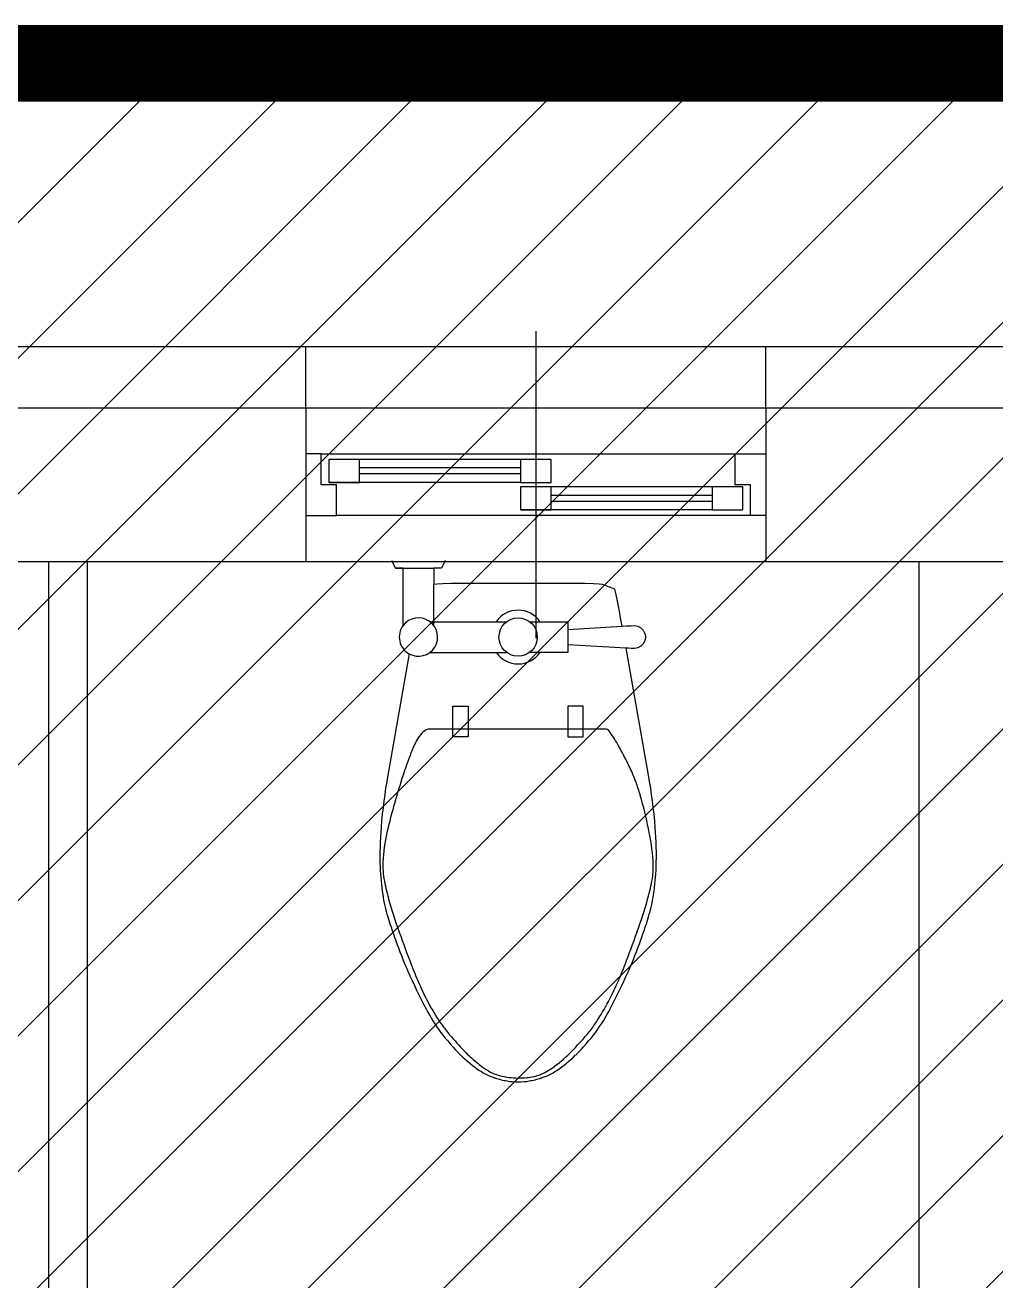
# Model space of a CAD drawing. Header units: millimetres. Extents: x 83956 to 461956, y 36707 to 125807.
# Drawn here: x 163529 to 164795, y 56363 to 58001 of the extents above; entities that cross this region are included whole.
import ezdxf

# ---------------------------------------------------------------- set-up
doc = ezdxf.new("R2010")
doc.units = ezdxf.units.MM
doc.header["$LTSCALE"] = 100
doc.header["$MEASUREMENT"] = 0
doc.linetypes.add('HID', pattern=[2.3, 1.5, -0.8])
doc.layers.add('ARCH', color=9, linetype='CONTINUOUS')
doc.layers.add('PIPE', color=3, linetype='CONTINUOUS')

msp = doc.modelspace()

# ---------------------------------------------------------------- hatches: boundary and pattern name
at = {"layer": 'PIPE', "ltscale": 2}
h = msp.add_hatch(dxfattribs=at)
h.set_pattern_fill('ANSI31', color=1, scale=1000, style=0)
h.set_pattern_definition([(45, (-1557911.26, -8621795.84), (-88.3883476, 88.3883476), [])])
h.paths.add_polyline_path([(161388, 57950.6), (168053.8, 57950.6), (168053.8, 53615.1), (161388, 53615.1)])

# ---------------------------------------------------------------- linework, layer by layer
at = {"layer": 'ARCH', "linetype": 'ByBlock', "ltscale": 2}
for p, q in [((164195.3, 57601.3), (164195.3, 57201.3)), ((159115, 57581.3), (170015.3, 57581.3)), ((163895.3, 57501.3), (163895.3, 57581.3)), ((164495.3, 57501.3), (164495.3, 57581.3)), ((163895.3, 57501.3), (164495.3, 57501.3)), ((163915.3, 57441.3), (163895.3, 57441.3)), ((163895.3, 57441.3), (163895.3, 57416.3)), ((163915.3, 57441.3), (164455.3, 57441.3)), ((163915.3, 57401.3), (163915.3, 57441.3)), ((163965.3, 57434.3), (163925.3, 57434.3)), ((163925.3, 57434.3), (163925.3, 57404.3)), ((164175.3, 57434.3), (163965.3, 57434.3)), ((163965.3, 57404.3), (163965.3, 57434.3)), ((164215.3, 57434.3), (164175.3, 57434.3)), ((164175.3, 57434.3), (164175.3, 57404.3)), ((164215.3, 57404.3), (164215.3, 57434.3)), ((164455.3, 57401.3), (164455.3, 57441.3)), ((164455.3, 57441.3), (164495.3, 57441.3)), ((164495.3, 57441.3), (164495.3, 57416.3)), ((164175.3, 57423.3), (163965.3, 57423.3)), ((164175.3, 57415.3), (163965.3, 57415.3)), ((163935.3, 57401.3), (163915.3, 57401.3)), ((164175.3, 57404.3), (163925.3, 57404.3)), ((163925.3, 57404.3), (163965.3, 57404.3)), ((163935.3, 57361.3), (163935.3, 57401.3)), ((164175.3, 57404.3), (164215.3, 57404.3)), ((164215.3, 57398.3), (164175.3, 57398.3)), ((164175.3, 57398.3), (164175.3, 57368.3)), ((164425.3, 57398.3), (164215.3, 57398.3)), ((164215.3, 57368.3), (164215.3, 57398.3)), ((164465.3, 57398.3), (164425.3, 57398.3)), ((164425.3, 57398.3), (164425.3, 57368.3)), ((164475.3, 57401.3), (164455.3, 57401.3)), ((164465.3, 57368.3), (164465.3, 57398.3)), ((164475.3, 57361.3), (164475.3, 57401.3)), ((163895.3, 57386.3), (163895.3, 57361.3)), ((164425.3, 57387.3), (164215.3, 57387.3)), ((164495.3, 57386.3), (164495.3, 57361.3)), ((164425.3, 57368.3), (164175.3, 57368.3)), ((164175.3, 57368.3), (164215.3, 57368.3)), ((164425.3, 57379.3), (164215.3, 57379.3)), ((164425.3, 57368.3), (164465.3, 57368.3)), ((163895.3, 57361.3), (163935.3, 57361.3)), ((164475.3, 57361.3), (163935.3, 57361.3)), ((164495.3, 57361.3), (164475.3, 57361.3)), ((163895.3, 57301.3), (164495.3, 57301.3))]:
    msp.add_line(p, q, dxfattribs=at)
at = {"layer": 'ARCH', "ltscale": 2}
for p, q in [((162395.3, 57501.3), (163895.3, 57501.3)), ((163895.3, 57501.3), (163895.3, 57301.3)), ((164495.3, 57501.3), (164495.3, 57301.3)), ((164495.3, 57501.3), (165095.3, 57501.3)), ((162695.3, 57301.3), (163895.3, 57301.3)), ((164495.3, 57301.3), (165095.3, 57301.3))]:
    msp.add_line(p, q, dxfattribs=at)
at = {"layer": 'ARCH'}
for p, q in [((163560.3, 55953), (163560.3, 57301.3)), ((163610.3, 57301.3), (163610.3, 55953)), ((164007.3, 57302.6), (164012.3, 57292.6)), ((164077.3, 57302.6), (164072.3, 57292.6)), ((164695.3, 54201.3), (164695.3, 57301.3)), ((164012.3, 57292.6), (164022.3, 57292.6)), ((164022.3, 57292.6), (164012.3, 57292.6)), ((164022.3, 57292.6), (164062.3, 57292.6)), ((164022.3, 57217.6), (164022.3, 57292.6)), ((164062.3, 57292.6), (164062.3, 57271.2)), ((164072.3, 57292.6), (164062.3, 57292.6)), ((164066.8, 57271.5), (164062.3, 57271.2)), ((164062.3, 57217.6), (164062.3, 57271.2)), ((164074, 57272), (164066.8, 57271.5)), ((164085.5, 57272.4), (164074, 57272)), ((164172.3, 57272.5), (164085.5, 57272.4)), ((164259.1, 57272.4), (164172.3, 57272.5)), ((164270.7, 57272), (164259.1, 57272.4)), ((164277.9, 57271.5), (164270.7, 57272)), ((164282.3, 57271.2), (164277.9, 57271.5)), ((164298.4, 57264.9), (164282.3, 57271.2)), ((164299.4, 57261.4), (164298.4, 57264.9)), ((164300.2, 57257.8), (164299.4, 57261.4)), ((164301.2, 57253.6), (164300.2, 57257.8)), ((164302.4, 57247), (164301.2, 57253.6)), ((164303.2, 57242.8), (164302.4, 57247)), ((164304, 57238.4), (164303.2, 57242.8)), ((164304.9, 57233.4), (164304, 57238.4)), ((164057.3, 57222.6), (164157.3, 57222.6)), ((164187.3, 57222.6), (164237.3, 57222.6)), ((164237.3, 57222.6), (164237.3, 57182.6)), ((164306, 57227.5), (164304.9, 57233.4)), ((164307.9, 57216.7), (164306, 57227.5)), ((164237.3, 57212.6), (164307.9, 57216.7)), ((164307.9, 57216.7), (164313.1, 57217)), ((164313.1, 57217), (164316.1, 57217.2)), ((164316.1, 57217.2), (164319.7, 57217.4)), ((164319.7, 57217.4), (164324, 57217.6)), ((164324, 57217.6), (164328.4, 57216.7)), ((164328.4, 57216.7), (164332.3, 57214.5)), ((164332.3, 57214.5), (164335.3, 57211.5)), ((164335.3, 57211.5), (164337.1, 57208.3)), ((164337.1, 57208.3), (164337.9, 57205.8)), ((164337.9, 57205.8), (164338.2, 57203.6)), ((164338.2, 57201.5), (164337.9, 57199.4)), ((164338.2, 57203.6), (164338.2, 57202.6)), ((164338.2, 57202.6), (164338.2, 57201.5)), ((164313.1, 57188.1), (164237.3, 57192.6)), ((164316.1, 57187.9), (164313.1, 57188.1)), ((164314.4, 57180.7), (164313.1, 57188.1)), ((164319.7, 57187.7), (164316.1, 57187.9)), ((164324, 57187.6), (164319.7, 57187.7)), ((164328.4, 57188.4), (164324, 57187.6)), ((164332.3, 57190.6), (164328.4, 57188.4)), ((164335.3, 57193.6), (164332.3, 57190.6)), ((164337.1, 57196.8), (164335.3, 57193.6)), ((164337.9, 57199.4), (164337.1, 57196.8)), ((164030.2, 57180.7), (164002.3, 57022.6)), ((164057.3, 57182.6), (164157.3, 57182.6)), ((164237.3, 57182.6), (164187.3, 57182.6)), ((164342.3, 57022.6), (164314.4, 57180.7)), ((164087.3, 57112.6), (164107.3, 57112.6)), ((164087.3, 57072.6), (164087.3, 57112.6)), ((164107.3, 57112.6), (164107.3, 57072.6)), ((164257.3, 57112.6), (164237.3, 57112.6)), ((164237.3, 57112.6), (164237.3, 57072.6)), ((164257.3, 57072.6), (164257.3, 57112.6)), ((164287.3, 57082.6), (164057.3, 57082.6)), ((164107.3, 57072.6), (164087.3, 57072.6)), ((164237.3, 57072.6), (164257.3, 57072.6))]:
    msp.add_line(p, q, dxfattribs=at)
msp.add_circle((164172.3, 57202.6), 25, dxfattribs=at)
for centre, radius, start, end in [((164172.3, 57202.6), 35, 34.8499, 145.1501), ((164042.3, 57202.6), 25, 241.0628, 143.1301), ((164042.3, 57202.6), 25, 143.1301, 241.0628), ((164172.3, 57202.6), 35, 214.8499, 325.1501), ((164087.3, 57040.2), 54.8, 135, 155.9278), ((164057.3, 57070.2), 12.3, 90, 135), ((164287.3, 57079), 3.54, 36.8699, 90), ((164150.6, 56976.5), 174.4, 29.5675, 36.8699), ((164303.3, 56943.8), 291.3, 155.9278, 159.444), ((163889.4, 56828.3), 474.7, 26.5651, 29.5675), ((164558.3, 56848.1), 563.7, 159.444, 161.9714), ((164043.2, 56905.2), 302.8, 22.8053, 26.5651), ((164765.7, 56890.1), 774.8, 170.1534, 175.2364), ((165034.3, 56693.2), 1064.2, 161.9714, 164.0546), ((164106.3, 56931.7), 234.4, 15.9454, 22.8053), ((163579, 56890.1), 774.8, 4.7636, 9.8466), ((163755.5, 56831.5), 599.2, 11.6565, 15.9454), ((164807, 56758.1), 827.8, 164.0546, 166.4166), ((164433.5, 56917.7), 441.4, 175.2364, 181.9723), ((164239.8, 56895.2), 244.3, 166.4166, 175.6013), ((164012.1, 56884.4), 337.2, 4.3987, 11.6565), ((163911.2, 56917.7), 441.4, 358.0277, 4.7636), ((164107, 56905.4), 111.1, 175.6013, 189.2401), ((164252.8, 56902.9), 95.8, 350.7599, 4.3987), ((164295.7, 56913), 303.5, 181.9723, 188.7462), ((164049, 56913), 303.5, 351.2538, 358.0277), ((164217.5, 56923.4), 223, 189.2401, 195.9454), ((164127.2, 56923.4), 223, 344.0546, 350.7599), ((164206.1, 56899.2), 212.9, 188.7462, 196.8361), ((164692.7, 57059.2), 717.3, 195.9454, 199.683), ((163651.9, 57059.2), 717.3, 340.317, 344.0546), ((164138.5, 56899.2), 212.9, 343.1639, 351.2538), ((164438.7, 56969.6), 455.9, 196.8361, 198.4349), ((164961.3, 57143.8), 1006.7, 198.4349, 199.5108), ((163383.4, 57143.8), 1006.7, 340.4892, 341.5651), ((163906, 56969.6), 455.9, 341.5651, 343.1639), ((165800.3, 57455.4), 1893.6, 199.683, 201.0375), ((162544.4, 57455.4), 1893.6, 338.9625, 340.317), ((164542.5, 56995.4), 562.4, 199.5108, 203.9625), ((163802.2, 56995.4), 562.4, 336.0375, 340.4892), ((164579.1, 56985.7), 585.2, 201.0375, 203.4742), ((163765.6, 56985.7), 585.2, 336.5258, 338.9625), ((164838.9, 57127.2), 886.9, 203.9625, 207.5073), ((163505.7, 57127.2), 886.9, 332.4927, 336.0375), ((164393.7, 56905.2), 383.1, 203.4742, 208.6105), ((163972.7, 56895.7), 359.3, 331.3895, 336.5258), ((164245, 56817.9), 217.3, 207.5073, 216.8699), ((164287.4, 56847.2), 262, 208.6105, 214.8227), ((164004.9, 56878.1), 322.6, 325.9688, 331.3895), ((164099.6, 56817.9), 217.3, 323.1301, 332.4927), ((164213, 56795.4), 171.3, 214.8227, 220.6013), ((164152.7, 56778.4), 144.4, 319.3987, 325.9688), ((164289.7, 56851.4), 273.1, 216.8699, 225.2192), ((164446.1, 56995.3), 478.4, 220.6013, 224.0582), ((163911.7, 56984.9), 461.7, 315.7258, 319.3987), ((164055, 56851.4), 273.1, 314.7808, 323.1301), ((164244.4, 56800), 197.7, 224.0582, 230.1944), ((164104.2, 56797.2), 192.9, 306.8699, 315.7258), ((164213.5, 56774.7), 165, 225.2192, 236.3099), ((164209, 56757.6), 142.4, 230.1944, 237.425), ((164131.1, 56774.7), 165, 303.6901, 314.7808), ((164167.8, 56706.1), 82.6, 236.3099, 252.0099), ((164161.3, 56682.9), 53.8, 237.425, 255.9638), ((164173.8, 56733), 105.5, 255.9638, 269.1779), ((164173.8, 56727.3), 99.7, 269.1779, 279.4623), ((164181.9, 56678.6), 50.4, 279.4623, 293.9447), ((164165.5, 56715.5), 90.8, 293.9447, 306.8699), ((164176.8, 56706.1), 82.6, 287.9901, 303.6901), ((164175.6, 56730.2), 107.9, 252.0099, 260.5377), ((164172.3, 56710.2), 87.7, 260.5377, 270), ((164172.3, 56710.2), 87.7, 270, 279.4623), ((164169, 56730.2), 107.9, 279.4623, 287.9901)]:
    msp.add_arc(centre, radius, start, end, dxfattribs=at)
at = {"layer": 'PIPE', "linetype": 'HID', "ltscale": 2, "const_width": 100}
msp.add_lwpolyline([(161388, 57950.6), (168053.8, 57950.6), (168053.8, 53615.1), (161388, 53615.1)], close=True, dxfattribs=at)

doc.saveas('drawing.dxf')
